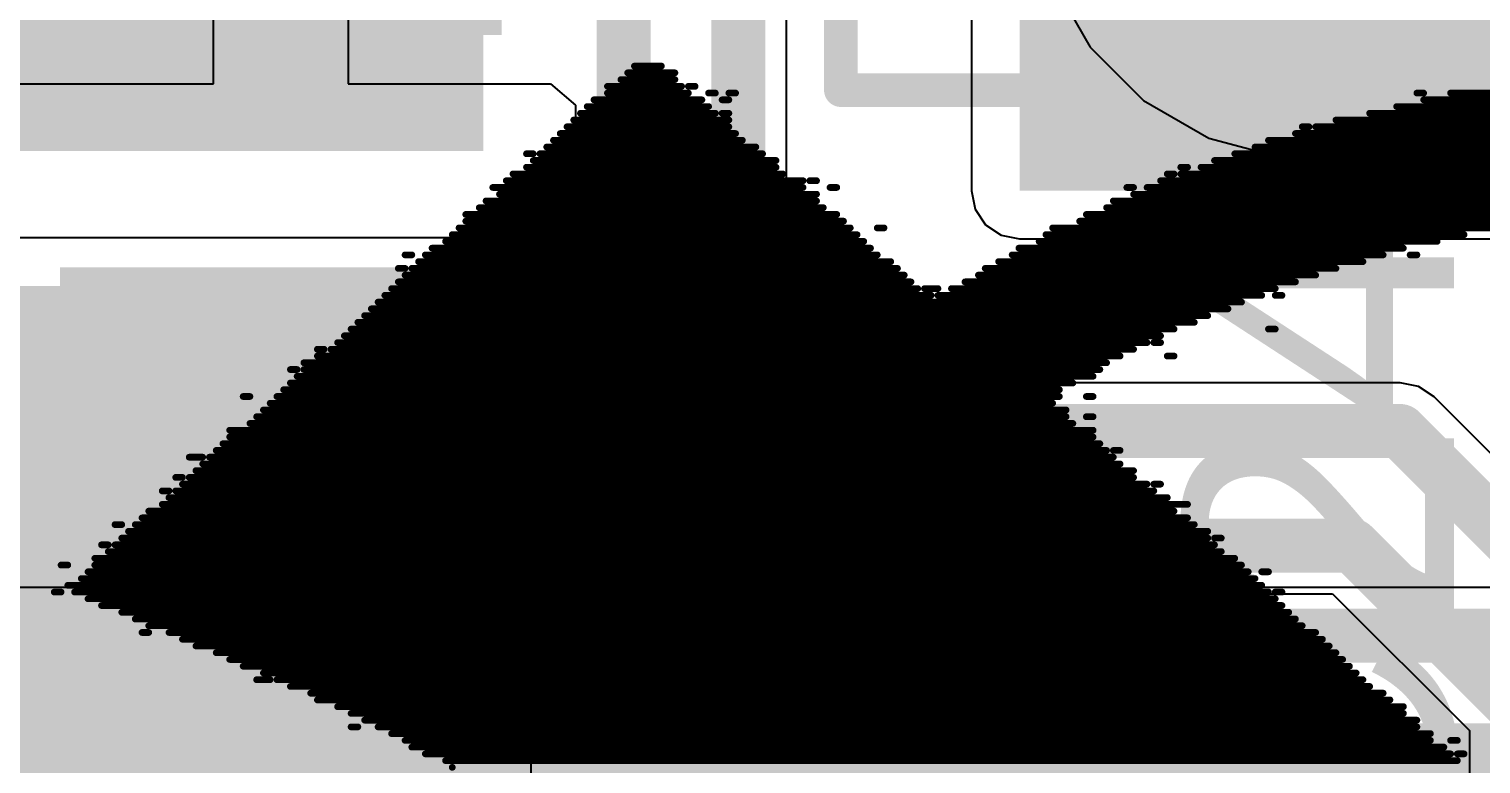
# Model space of a CAD drawing. Header units: millimetres. Extents: x -6 to 194, y -120 to 229.
# Drawn here: x 36.45 to 41.92, y 20.78 to 23.55 of the extents above; entities that cross this region are included whole.
import ezdxf

# ---------------------------------------------------------------- set-up
doc = ezdxf.new("R2010")
doc.units = ezdxf.units.MM
for name, color, linetype in [('BottomLayer', 5, 'Continuous'), ('BottomOverlay', 54, 'Continuous'), ('BottomSolder', 6, 'Continuous'), ('MultiLayer', 9, 'Continuous'), ('TopLayer', 1, 'Continuous'), ('TopOverlay', 2, 'Continuous'), ('TopPaste', 8, 'Continuous'), ('TopSolder', 216, 'Continuous')]:
    doc.layers.add(name, color=color, linetype=linetype)
doc.styles.add('Arial', font='', dxfattribs={"height": 0.2})
doc.styles.get('Arial').set_extended_font_data('Arial')

# ---------------------------------------------------------------- blocks, each defined once
blk = doc.blocks.new('MPP254J100V82CB0035_52')
at = {"layer": 'BottomLayer'}
h = blk.add_hatch(color=5, dxfattribs=at)
edge = h.paths.add_edge_path()
edge.add_arc((3.75, 0), 0.9, 0, 360)
at = {"layer": 'BottomSolder'}
h = blk.add_hatch(color=6, dxfattribs=at)
edge = h.paths.add_edge_path()
edge.add_arc((3.75, 0), 1.0016, 0, 360)
at = {"layer": 'MultiLayer'}
h = blk.add_hatch(color=9, dxfattribs=at)
edge = h.paths.add_edge_path()
edge.add_arc((3.75, 0), 0.9, 0, 360)
at = {"layer": 'TopLayer'}
h = blk.add_hatch(color=1, dxfattribs=at)
edge = h.paths.add_edge_path()
edge.add_arc((3.75, 0), 0.9, 0, 360)
at = {"layer": 'TopSolder'}
h = blk.add_hatch(color=216, dxfattribs=at)
edge = h.paths.add_edge_path()
edge.add_arc((3.75, 0), 1.0016, 0, 360)
at = {"layer": 'TopOverlay', "const_width": 0.127}
for points in [[(4.5738, -1.8012), (4.5738, -0.9542)], [(4.5738, -1.8012), (-4.5484, -1.8012)]]:
    blk.add_lwpolyline(points, dxfattribs=at)
at = {"layer": 'TopOverlay', "const_width": 0.0635}
for points in [[(4.5421, -0.9542, 1), (4.6056, -0.9542, 1)], [(4.5421, -1.8012, 1), (4.6056, -1.8012, 1)], [(4.5421, -1.8012, 1), (4.6056, -1.8012, 1)]]:
    blk.add_lwpolyline(points, format="xyb", close=True, dxfattribs=at)
blk = doc.blocks.new('C___0805_66')
at = {"layer": 'TopLayer'}
for points in [[(-1.524, 0.762), (-0.508, 0.762), (-0.508, -0.762), (-1.524, -0.762)], [(0.508, 0.762), (1.524, 0.762), (1.524, -0.762), (0.508, -0.762)]]:
    blk.add_hatch(color=1, dxfattribs=at).paths.add_polyline_path(points)
at = {"layer": 'TopPaste'}
for points in [[(-1.524, 0.762), (-0.508, 0.762), (-0.508, -0.762), (-1.524, -0.762)], [(0.508, 0.762), (1.524, 0.762), (1.524, -0.762), (0.508, -0.762)]]:
    blk.add_hatch(color=8, dxfattribs=at).paths.add_polyline_path(points)
at = {"layer": 'TopSolder'}
for points in [[(-1.594, 0.832), (-0.438, 0.832), (-0.438, -0.832), (-1.594, -0.832)], [(0.438, 0.832), (1.594, 0.832), (1.594, -0.832), (0.438, -0.832)]]:
    blk.add_hatch(color=216, dxfattribs=at).paths.add_polyline_path(points)
at = {"layer": 'TopOverlay', "const_width": 0.127}
for points in [[(-1.6256, -0.8636), (-1.6256, 0.8636)], [(-0.6096, 0.8636), (-1.6256, 0.8636)], [(1.6256, 0.8636), (0.6096, 0.8636)], [(1.6256, -0.8636), (1.6256, 0.8636)], [(-0.6096, -0.8636), (-1.6256, -0.8636)], [(1.6256, -0.8636), (0.6096, -0.8636)]]:
    blk.add_lwpolyline(points, dxfattribs=at)
at = {"layer": 'TopOverlay', "const_width": 0.0635}
for points in [[(-1.6574, 0.8636, 1), (-1.5938, 0.8636, 1)], [(-1.6574, 0.8636, 1), (-1.5938, 0.8636, 1)], [(-0.6413, 0.8636, 1), (-0.5778, 0.8636, 1)], [(0.5778, 0.8636, 1), (0.6413, 0.8636, 1)], [(1.5938, 0.8636, 1), (1.6574, 0.8636, 1)], [(1.5938, 0.8636, 1), (1.6574, 0.8636, 1)], [(-1.6574, -0.8636, 1), (-1.5938, -0.8636, 1)], [(-1.6574, -0.8636, 1), (-1.5938, -0.8636, 1)], [(-0.6413, -0.8636, 1), (-0.5778, -0.8636, 1)], [(0.5778, -0.8636, 1), (0.6413, -0.8636, 1)], [(1.5938, -0.8636, 1), (1.6574, -0.8636, 1)], [(1.5938, -0.8636, 1), (1.6574, -0.8636, 1)]]:
    blk.add_lwpolyline(points, format="xyb", close=True, dxfattribs=at)

msp = doc.modelspace()

# ---------------------------------------------------------------- hatches: boundary and pattern name
at = {"layer": 'TopLayer'}
for points in [[(31.9399, 23.0854), (38.1629, 23.0854), (38.1629, 26.6151), (31.9399, 26.6151)], [(40.1828, 22.9361), (51.054, 22.9361), (51.054, 26.5112), (40.1828, 26.5112)], [(32.46, 20.4558), (38.1629, 20.4558), (38.1629, 22.5774), (32.46, 22.5774)], [(36.472, 17.4974), (38.1629, 17.4974), (38.1629, 22.5774), (36.472, 22.5774)], [(30.0026, 20.066), (36.5373, 20.066), (36.5373, 22.3558), (30.0026, 22.3558)]]:
    msp.add_hatch(color=1, dxfattribs=at).paths.add_polyline_path(points)

# ---------------------------------------------------------------- linework, layer by layer
at = {"layer": 'BottomLayer'}
for p, q in [((40.3069, 23.7231), (40.4488, 23.4774)), ((40.4488, 23.4774), (40.6495, 23.2767)), ((40.6495, 23.2767), (40.8952, 23.1348)), ((41.7273, 23.1348), (41.973, 23.2767)), ((40.8952, 23.1348), (41.1693, 23.0614)), ((41.4531, 23.0614), (41.7273, 23.1348)), ((41.1693, 23.0614), (41.4531, 23.0614)), ((50.3682, 21.4411), (36.3971, 21.4411))]:
    msp.add_line(p, q, dxfattribs=at)
at = {"layer": 'BottomLayer', "const_width": 0.2032}
for points in [[(36.322, 21.2598), (50.3682, 21.2598)], [(36.1431, 20.828), (50.1893, 20.828)]]:
    msp.add_lwpolyline(points, dxfattribs=at)
at = {"layer": 'BottomOverlay', "const_width": 0.0254}
for points in [[(38.7323, 23.4058), (38.8339, 23.4058)], [(38.6815, 23.355), (38.8847, 23.355)], [(38.7069, 23.3804), (38.8847, 23.3804)], [(38.5799, 23.2788), (38.9863, 23.2788)], [(38.6307, 23.3296), (38.9101, 23.3296)], [(38.6307, 23.3042), (38.9355, 23.3042)], [(38.9355, 23.3296), (38.9609, 23.3296)], [(39.0117, 23.3042), (39.0371, 23.3042)], [(39.0625, 23.2788), (39.0879, 23.2788)], [(39.0879, 23.3042), (39.1133, 23.3042)], [(41.6787, 23.3042), (41.7041, 23.3042)], [(41.7041, 23.2788), (44.1679, 23.2788)], [(41.8057, 23.3042), (44.0409, 23.3042)], [(38.5291, 23.228), (39.0371, 23.228)], [(38.5545, 23.2534), (39.0117, 23.2534)], [(39.0625, 23.228), (39.0879, 23.228)], [(41.5009, 23.228), (44.3711, 23.228)], [(41.6025, 23.2534), (44.2695, 23.2534)], [(38.4783, 23.1772), (39.0879, 23.1772)], [(38.5037, 23.2026), (39.0879, 23.2026)], [(41.2469, 23.1772), (41.2723, 23.1772)], [(41.2977, 23.1772), (44.5743, 23.1772)], [(41.3739, 23.2026), (44.4727, 23.2026)], [(38.4275, 23.1264), (39.1387, 23.1264)], [(38.4529, 23.1518), (39.1133, 23.1518)], [(41.1199, 23.1264), (44.7267, 23.1264)], [(41.2215, 23.1518), (44.6505, 23.1518)], [(38.3259, 23.0756), (38.3513, 23.0756)], [(38.3767, 23.0756), (39.2149, 23.0756)], [(38.4021, 23.101), (39.1895, 23.101)], [(40.9929, 23.0756), (44.8791, 23.0756)], [(41.0691, 23.101), (44.8283, 23.101)], [(38.3259, 23.0248), (39.2657, 23.0248)], [(38.3513, 23.0502), (39.2657, 23.0502)], [(40.7897, 23.0248), (40.8151, 23.0248)], [(40.8659, 23.0248), (45.0061, 23.0248)], [(40.9167, 23.0502), (44.9299, 23.0502)], [(38.2497, 22.974), (39.3673, 22.974)], [(38.2751, 22.9994), (39.2911, 22.9994)], [(39.3927, 22.974), (39.4181, 22.974)], [(40.7135, 22.974), (45.1585, 22.974)], [(40.7389, 22.9994), (40.7643, 22.9994)], [(40.7897, 22.9994), (45.0823, 22.9994)], [(38.1735, 22.8978), (39.4181, 22.8978)], [(38.1989, 22.9486), (39.3673, 22.9486)], [(38.2243, 22.9232), (39.4181, 22.9232)], [(39.4689, 22.9486), (39.4943, 22.9486)], [(40.5357, 22.8978), (45.3363, 22.8978)], [(40.5865, 22.9486), (40.6119, 22.9486)], [(40.6119, 22.9232), (45.2601, 22.9232)], [(40.6627, 22.9486), (45.2093, 22.9486)], [(38.0973, 22.847), (39.4943, 22.847)], [(38.1481, 22.8724), (39.4435, 22.8724)], [(40.4341, 22.847), (42.3645, 22.847)], [(40.5103, 22.8724), (42.5931, 22.8724)], [(38.0719, 22.7962), (39.5451, 22.7962)], [(38.0973, 22.8216), (39.5197, 22.8216)], [(39.6467, 22.7962), (39.6721, 22.7962)], [(40.3071, 22.7962), (41.9835, 22.7962)], [(40.4087, 22.8216), (42.1613, 22.8216)], [(38.0211, 22.7454), (39.5959, 22.7454)], [(38.0465, 22.7708), (39.5705, 22.7708)], [(40.2563, 22.7454), (41.7549, 22.7454)], [(40.2817, 22.7708), (41.8565, 22.7708)], [(37.8687, 22.6946), (37.8941, 22.6946)], [(37.9449, 22.6946), (39.6467, 22.6946)], [(37.9703, 22.72), (39.6213, 22.72)], [(40.1547, 22.6946), (41.5517, 22.6946)], [(40.1801, 22.72), (41.6279, 22.72)], [(41.6533, 22.6946), (41.6787, 22.6946)], [(37.8433, 22.6438), (37.8687, 22.6438)], [(37.8941, 22.6438), (39.7229, 22.6438)], [(37.9195, 22.6692), (39.6975, 22.6692)], [(40.0531, 22.6438), (41.3739, 22.6438)], [(40.1039, 22.6692), (41.4755, 22.6692)], [(37.8179, 22.5676), (39.7991, 22.5676)], [(37.8433, 22.593), (39.7737, 22.593)], [(37.8687, 22.6184), (39.7483, 22.6184)], [(39.8245, 22.5676), (39.8753, 22.5676)], [(39.9261, 22.5676), (41.1453, 22.5676)], [(39.9769, 22.593), (41.2215, 22.593)], [(40.0277, 22.6184), (41.2977, 22.6184)], [(37.7671, 22.5168), (41.0183, 22.5168)], [(37.7925, 22.5422), (39.8499, 22.5422)], [(39.8753, 22.5422), (41.0945, 22.5422)], [(41.1453, 22.5422), (41.1707, 22.5422)], [(37.7163, 22.466), (40.8913, 22.466)], [(37.7417, 22.4914), (40.9675, 22.4914)], [(37.6655, 22.4152), (40.7643, 22.4152)], [(37.6909, 22.4406), (40.8405, 22.4406)], [(41.1199, 22.4152), (41.1453, 22.4152)], [(37.6147, 22.3644), (40.6627, 22.3644)], [(37.6401, 22.3898), (40.7135, 22.3898)], [(40.6881, 22.3644), (40.7135, 22.3644)], [(37.5385, 22.339), (37.5639, 22.339)], [(37.5385, 22.3136), (40.5611, 22.3136)], [(37.5893, 22.339), (40.6119, 22.339)], [(40.7389, 22.3136), (40.7643, 22.3136)], [(37.4369, 22.2628), (37.4623, 22.2628)], [(37.4877, 22.2882), (40.5103, 22.2882)], [(37.4877, 22.2628), (40.4849, 22.2628)], [(37.4115, 22.1866), (40.3325, 22.1866)], [(37.4369, 22.212), (40.3833, 22.212)], [(37.4623, 22.2374), (40.4595, 22.2374)], [(37.2591, 22.1612), (37.2845, 22.1612)], [(37.3607, 22.1358), (40.3071, 22.1358)], [(37.3861, 22.1612), (40.3325, 22.1612)], [(40.4341, 22.1612), (40.4595, 22.1612)], [(37.3099, 22.085), (40.3579, 22.085)], [(37.3353, 22.1104), (40.3579, 22.1104)], [(40.4341, 22.085), (40.4595, 22.085)], [(37.2083, 22.0342), (40.4595, 22.0342)], [(37.2845, 22.0596), (40.3833, 22.0596)], [(37.1829, 21.9834), (40.4849, 21.9834)], [(37.2083, 22.0088), (40.4595, 22.0088)], [(37.0559, 21.9326), (37.1067, 21.9326)], [(37.1321, 21.9326), (40.5357, 21.9326)], [(37.1575, 21.958), (40.5103, 21.958)], [(40.5357, 21.958), (40.5611, 21.958)], [(37.0051, 21.8564), (37.0305, 21.8564)], [(37.0559, 21.8564), (40.6119, 21.8564)], [(37.0813, 21.8818), (40.6119, 21.8818)], [(37.1067, 21.9072), (40.5611, 21.9072)], [(36.9543, 21.8056), (36.9797, 21.8056)], [(37.0051, 21.8056), (40.6881, 21.8056)], [(37.0305, 21.831), (40.6627, 21.831)], [(40.6881, 21.831), (40.7135, 21.831)], [(36.9543, 21.7548), (40.8151, 21.7548)], [(36.9797, 21.7802), (40.7389, 21.7802)], [(36.8781, 21.704), (40.8151, 21.704)], [(36.9035, 21.7294), (40.7643, 21.7294)], [(36.7765, 21.6786), (36.8019, 21.6786)], [(36.8273, 21.6532), (40.8913, 21.6532)], [(36.8527, 21.6786), (40.8405, 21.6786)], [(36.7257, 21.6024), (36.7511, 21.6024)], [(36.7765, 21.6024), (40.9167, 21.6024)], [(36.8019, 21.6278), (40.8913, 21.6278)], [(40.9167, 21.6278), (40.9421, 21.6278)], [(36.7003, 21.5516), (40.9929, 21.5516)], [(36.7511, 21.577), (40.9421, 21.577)], [(36.5733, 21.5262), (36.5987, 21.5262)], [(36.6495, 21.4754), (41.0691, 21.4754)], [(36.6749, 21.5008), (41.0437, 21.5008)], [(36.7003, 21.5262), (41.0183, 21.5262)], [(41.0945, 21.5008), (41.1199, 21.5008)], [(36.5479, 21.4246), (36.5733, 21.4246)], [(36.5987, 21.45), (41.0945, 21.45)], [(36.6241, 21.4246), (41.1199, 21.4246)], [(41.1453, 21.4246), (41.1707, 21.4246)], [(36.6749, 21.3992), (41.1453, 21.3992)], [(36.7257, 21.3738), (41.1707, 21.3738)], [(36.8019, 21.3484), (41.1961, 21.3484)], [(36.8527, 21.323), (41.2215, 21.323)], [(36.8781, 21.2722), (36.9035, 21.2722)], [(36.9035, 21.2976), (41.2469, 21.2976)], [(36.9797, 21.2722), (41.2977, 21.2722)], [(37.0305, 21.2468), (41.3231, 21.2468)], [(37.0813, 21.2214), (41.3485, 21.2214)], [(37.1575, 21.196), (41.3739, 21.196)], [(37.2083, 21.1706), (41.3993, 21.1706)], [(37.2591, 21.1452), (41.4247, 21.1452)], [(37.3099, 21.0944), (37.3607, 21.0944)], [(37.3353, 21.1198), (41.4501, 21.1198)], [(37.3861, 21.0944), (41.4755, 21.0944)], [(37.4369, 21.069), (41.5009, 21.069)], [(37.5131, 21.0436), (41.5517, 21.0436)], [(37.5385, 21.0182), (41.5771, 21.0182)], [(37.6147, 20.9928), (41.6279, 20.9928)], [(37.6655, 20.9674), (41.6279, 20.9674)], [(37.7163, 20.942), (41.6787, 20.942)], [(37.6655, 20.9166), (37.6909, 20.9166)], [(37.7671, 20.9166), (41.6787, 20.9166)], [(37.8179, 20.8912), (41.7295, 20.8912)], [(37.8687, 20.8658), (41.7295, 20.8658)], [(37.8941, 20.8404), (41.7803, 20.8404)], [(41.8057, 20.8658), (41.8311, 20.8658)], [(37.9449, 20.815), (41.8057, 20.815)], [(38.0211, 20.7896), (41.8311, 20.7896)], [(41.8311, 20.815), (41.8565, 20.815)]]:
    msp.add_lwpolyline(points, dxfattribs=at)
at = {"layer": 'BottomOverlay', "const_width": 0.0127}
for points in [[(38.726, 23.4058, 1), (38.7387, 23.4058, 1)], [(38.8276, 23.4058, 1), (38.8403, 23.4058, 1)], [(38.6752, 23.355, 1), (38.6879, 23.355, 1)], [(38.7006, 23.3804, 1), (38.7133, 23.3804, 1)], [(38.8784, 23.3804, 1), (38.8911, 23.3804, 1)], [(38.8784, 23.355, 1), (38.8911, 23.355, 1)], [(38.5736, 23.2788, 1), (38.5863, 23.2788, 1)], [(38.6244, 23.3296, 1), (38.6371, 23.3296, 1)], [(38.6244, 23.3042, 1), (38.6371, 23.3042, 1)], [(38.9038, 23.3296, 1), (38.9165, 23.3296, 1)], [(38.9292, 23.3296, 1), (38.9419, 23.3296, 1)], [(38.9292, 23.3042, 1), (38.9419, 23.3042, 1)], [(38.9546, 23.3296, 1), (38.9673, 23.3296, 1)], [(38.98, 23.2788, 1), (38.9927, 23.2788, 1)], [(39.0054, 23.3042, 1), (39.0181, 23.3042, 1)], [(39.0308, 23.3042, 1), (39.0435, 23.3042, 1)], [(39.0562, 23.2788, 1), (39.0689, 23.2788, 1)], [(39.0816, 23.3042, 1), (39.0943, 23.3042, 1)], [(39.0816, 23.2788, 1), (39.0943, 23.2788, 1)], [(39.107, 23.3042, 1), (39.1197, 23.3042, 1)], [(41.6724, 23.3042, 1), (41.6851, 23.3042, 1)], [(41.6978, 23.3042, 1), (41.7105, 23.3042, 1)], [(41.6978, 23.2788, 1), (41.7105, 23.2788, 1)], [(41.7994, 23.3042, 1), (41.8121, 23.3042, 1)], [(38.5228, 23.228, 1), (38.5355, 23.228, 1)], [(38.5482, 23.2534, 1), (38.5609, 23.2534, 1)], [(39.0054, 23.2534, 1), (39.0181, 23.2534, 1)], [(39.0308, 23.228, 1), (39.0435, 23.228, 1)], [(39.0562, 23.228, 1), (39.0689, 23.228, 1)], [(39.0816, 23.228, 1), (39.0943, 23.228, 1)], [(41.4946, 23.228, 1), (41.5073, 23.228, 1)], [(41.5962, 23.2534, 1), (41.6089, 23.2534, 1)], [(38.472, 23.1772, 1), (38.4847, 23.1772, 1)], [(38.4974, 23.2026, 1), (38.5101, 23.2026, 1)], [(39.0816, 23.2026, 1), (39.0943, 23.2026, 1)], [(39.0816, 23.1772, 1), (39.0943, 23.1772, 1)], [(41.2406, 23.1772, 1), (41.2533, 23.1772, 1)], [(41.266, 23.1772, 1), (41.2787, 23.1772, 1)], [(41.2914, 23.1772, 1), (41.3041, 23.1772, 1)], [(41.3676, 23.2026, 1), (41.3803, 23.2026, 1)], [(38.4212, 23.1264, 1), (38.4339, 23.1264, 1)], [(38.4466, 23.1518, 1), (38.4593, 23.1518, 1)], [(39.107, 23.1518, 1), (39.1197, 23.1518, 1)], [(39.1324, 23.1264, 1), (39.1451, 23.1264, 1)], [(41.1136, 23.1264, 1), (41.1263, 23.1264, 1)], [(41.2152, 23.1518, 1), (41.2279, 23.1518, 1)], [(38.3196, 23.0756, 1), (38.3323, 23.0756, 1)], [(38.345, 23.0756, 1), (38.3577, 23.0756, 1)], [(38.3704, 23.0756, 1), (38.3831, 23.0756, 1)], [(38.3958, 23.101, 1), (38.4085, 23.101, 1)], [(39.1832, 23.101, 1), (39.1959, 23.101, 1)], [(39.2086, 23.0756, 1), (39.2213, 23.0756, 1)], [(40.9866, 23.0756, 1), (40.9993, 23.0756, 1)], [(41.0628, 23.101, 1), (41.0755, 23.101, 1)], [(38.3196, 23.0248, 1), (38.3323, 23.0248, 1)], [(38.345, 23.0502, 1), (38.3577, 23.0502, 1)], [(39.2594, 23.0502, 1), (39.2721, 23.0502, 1)], [(39.2594, 23.0248, 1), (39.2721, 23.0248, 1)], [(40.7834, 23.0248, 1), (40.7961, 23.0248, 1)], [(40.8088, 23.0248, 1), (40.8215, 23.0248, 1)], [(40.8596, 23.0248, 1), (40.8723, 23.0248, 1)], [(40.9104, 23.0502, 1), (40.9231, 23.0502, 1)], [(38.2434, 22.974, 1), (38.2561, 22.974, 1)], [(38.2688, 22.9994, 1), (38.2815, 22.9994, 1)], [(39.2848, 22.9994, 1), (39.2975, 22.9994, 1)], [(39.361, 22.974, 1), (39.3737, 22.974, 1)], [(39.3864, 22.974, 1), (39.3991, 22.974, 1)], [(39.4118, 22.974, 1), (39.4245, 22.974, 1)], [(40.7072, 22.974, 1), (40.7199, 22.974, 1)], [(40.7326, 22.9994, 1), (40.7453, 22.9994, 1)], [(40.758, 22.9994, 1), (40.7707, 22.9994, 1)], [(40.7834, 22.9994, 1), (40.7961, 22.9994, 1)], [(38.1672, 22.8978, 1), (38.1799, 22.8978, 1)], [(38.1926, 22.9486, 1), (38.2053, 22.9486, 1)], [(38.218, 22.9232, 1), (38.2307, 22.9232, 1)], [(39.361, 22.9486, 1), (39.3737, 22.9486, 1)], [(39.4118, 22.9232, 1), (39.4245, 22.9232, 1)], [(39.4118, 22.8978, 1), (39.4245, 22.8978, 1)], [(39.4626, 22.9486, 1), (39.4753, 22.9486, 1)], [(39.488, 22.9486, 1), (39.5007, 22.9486, 1)], [(40.5294, 22.8978, 1), (40.5421, 22.8978, 1)], [(40.5802, 22.9486, 1), (40.5929, 22.9486, 1)], [(40.6056, 22.9486, 1), (40.6183, 22.9486, 1)], [(40.6056, 22.9232, 1), (40.6183, 22.9232, 1)], [(40.6564, 22.9486, 1), (40.6691, 22.9486, 1)], [(38.091, 22.847, 1), (38.1037, 22.847, 1)], [(38.1418, 22.8724, 1), (38.1545, 22.8724, 1)], [(39.4372, 22.8724, 1), (39.4499, 22.8724, 1)], [(39.488, 22.847, 1), (39.5007, 22.847, 1)], [(40.4278, 22.847, 1), (40.4405, 22.847, 1)], [(40.504, 22.8724, 1), (40.5167, 22.8724, 1)], [(38.0656, 22.7962, 1), (38.0783, 22.7962, 1)], [(38.091, 22.8216, 1), (38.1037, 22.8216, 1)], [(39.5134, 22.8216, 1), (39.5261, 22.8216, 1)], [(39.5388, 22.7962, 1), (39.5515, 22.7962, 1)], [(39.6404, 22.7962, 1), (39.6531, 22.7962, 1)], [(39.6658, 22.7962, 1), (39.6785, 22.7962, 1)], [(40.3008, 22.7962, 1), (40.3135, 22.7962, 1)], [(40.4024, 22.8216, 1), (40.4151, 22.8216, 1)], [(38.0148, 22.7454, 1), (38.0275, 22.7454, 1)], [(38.0402, 22.7708, 1), (38.0529, 22.7708, 1)], [(39.5642, 22.7708, 1), (39.5769, 22.7708, 1)], [(39.5896, 22.7454, 1), (39.6023, 22.7454, 1)], [(40.25, 22.7454, 1), (40.2627, 22.7454, 1)], [(40.2754, 22.7708, 1), (40.2881, 22.7708, 1)], [(41.7486, 22.7454, 1), (41.7613, 22.7454, 1)], [(41.8502, 22.7708, 1), (41.8629, 22.7708, 1)], [(37.8624, 22.6946, 1), (37.8751, 22.6946, 1)], [(37.8878, 22.6946, 1), (37.9005, 22.6946, 1)], [(37.9386, 22.6946, 1), (37.9513, 22.6946, 1)], [(37.964, 22.72, 1), (37.9767, 22.72, 1)], [(39.615, 22.72, 1), (39.6277, 22.72, 1)], [(39.6404, 22.6946, 1), (39.6531, 22.6946, 1)], [(40.1484, 22.6946, 1), (40.1611, 22.6946, 1)], [(40.1738, 22.72, 1), (40.1865, 22.72, 1)], [(41.5454, 22.6946, 1), (41.5581, 22.6946, 1)], [(41.6216, 22.72, 1), (41.6343, 22.72, 1)], [(41.647, 22.6946, 1), (41.6597, 22.6946, 1)], [(41.6724, 22.6946, 1), (41.6851, 22.6946, 1)], [(37.837, 22.6438, 1), (37.8497, 22.6438, 1)], [(37.8624, 22.6438, 1), (37.8751, 22.6438, 1)], [(37.8878, 22.6438, 1), (37.9005, 22.6438, 1)], [(37.9132, 22.6692, 1), (37.9259, 22.6692, 1)], [(39.6912, 22.6692, 1), (39.7039, 22.6692, 1)], [(39.7166, 22.6438, 1), (39.7293, 22.6438, 1)], [(40.0468, 22.6438, 1), (40.0595, 22.6438, 1)], [(40.0976, 22.6692, 1), (40.1103, 22.6692, 1)], [(41.3676, 22.6438, 1), (41.3803, 22.6438, 1)], [(41.4692, 22.6692, 1), (41.4819, 22.6692, 1)], [(37.8116, 22.5676, 1), (37.8243, 22.5676, 1)], [(37.837, 22.593, 1), (37.8497, 22.593, 1)], [(37.8624, 22.6184, 1), (37.8751, 22.6184, 1)], [(39.742, 22.6184, 1), (39.7547, 22.6184, 1)], [(39.7674, 22.593, 1), (39.7801, 22.593, 1)], [(39.7928, 22.5676, 1), (39.8055, 22.5676, 1)], [(39.8182, 22.5676, 1), (39.8309, 22.5676, 1)], [(39.869, 22.5676, 1), (39.8817, 22.5676, 1)], [(39.9198, 22.5676, 1), (39.9325, 22.5676, 1)], [(39.9706, 22.593, 1), (39.9833, 22.593, 1)], [(40.0214, 22.6184, 1), (40.0341, 22.6184, 1)], [(41.139, 22.5676, 1), (41.1517, 22.5676, 1)], [(41.2152, 22.593, 1), (41.2279, 22.593, 1)], [(41.2914, 22.6184, 1), (41.3041, 22.6184, 1)], [(37.7608, 22.5168, 1), (37.7735, 22.5168, 1)], [(37.7862, 22.5422, 1), (37.7989, 22.5422, 1)], [(39.8436, 22.5422, 1), (39.8563, 22.5422, 1)], [(39.869, 22.5422, 1), (39.8817, 22.5422, 1)], [(41.012, 22.5168, 1), (41.0247, 22.5168, 1)], [(41.0882, 22.5422, 1), (41.1009, 22.5422, 1)], [(41.139, 22.5422, 1), (41.1517, 22.5422, 1)], [(41.1644, 22.5422, 1), (41.1771, 22.5422, 1)], [(37.71, 22.466, 1), (37.7227, 22.466, 1)], [(37.7354, 22.4914, 1), (37.7481, 22.4914, 1)], [(40.885, 22.466, 1), (40.8977, 22.466, 1)], [(40.9612, 22.4914, 1), (40.9739, 22.4914, 1)], [(37.6592, 22.4152, 1), (37.6719, 22.4152, 1)], [(37.6846, 22.4406, 1), (37.6973, 22.4406, 1)], [(40.758, 22.4152, 1), (40.7707, 22.4152, 1)], [(40.8342, 22.4406, 1), (40.8469, 22.4406, 1)], [(41.1136, 22.4152, 1), (41.1263, 22.4152, 1)], [(41.139, 22.4152, 1), (41.1517, 22.4152, 1)], [(37.6084, 22.3644, 1), (37.6211, 22.3644, 1)], [(37.6338, 22.3898, 1), (37.6465, 22.3898, 1)], [(40.6564, 22.3644, 1), (40.6691, 22.3644, 1)], [(40.6818, 22.3644, 1), (40.6945, 22.3644, 1)], [(40.7072, 22.3898, 1), (40.7199, 22.3898, 1)], [(40.7072, 22.3644, 1), (40.7199, 22.3644, 1)], [(37.5322, 22.339, 1), (37.5449, 22.339, 1)], [(37.5322, 22.3136, 1), (37.5449, 22.3136, 1)], [(37.5576, 22.339, 1), (37.5703, 22.339, 1)], [(37.583, 22.339, 1), (37.5957, 22.339, 1)], [(40.5548, 22.3136, 1), (40.5675, 22.3136, 1)], [(40.6056, 22.339, 1), (40.6183, 22.339, 1)], [(40.7326, 22.3136, 1), (40.7453, 22.3136, 1)], [(40.758, 22.3136, 1), (40.7707, 22.3136, 1)], [(37.4306, 22.2628, 1), (37.4433, 22.2628, 1)], [(37.456, 22.2628, 1), (37.4687, 22.2628, 1)], [(37.4814, 22.2882, 1), (37.4941, 22.2882, 1)], [(37.4814, 22.2628, 1), (37.4941, 22.2628, 1)], [(40.4786, 22.2628, 1), (40.4913, 22.2628, 1)], [(40.504, 22.2882, 1), (40.5167, 22.2882, 1)], [(37.4052, 22.1866, 1), (37.4179, 22.1866, 1)], [(37.4306, 22.212, 1), (37.4433, 22.212, 1)], [(37.456, 22.2374, 1), (37.4687, 22.2374, 1)], [(40.3262, 22.1866, 1), (40.3389, 22.1866, 1)], [(40.377, 22.212, 1), (40.3897, 22.212, 1)], [(40.4532, 22.2374, 1), (40.4659, 22.2374, 1)], [(37.2528, 22.1612, 1), (37.2655, 22.1612, 1)], [(37.2782, 22.1612, 1), (37.2909, 22.1612, 1)], [(37.3544, 22.1358, 1), (37.3671, 22.1358, 1)], [(37.3798, 22.1612, 1), (37.3925, 22.1612, 1)], [(40.3008, 22.1358, 1), (40.3135, 22.1358, 1)], [(40.3262, 22.1612, 1), (40.3389, 22.1612, 1)], [(40.4278, 22.1612, 1), (40.4405, 22.1612, 1)], [(40.4532, 22.1612, 1), (40.4659, 22.1612, 1)], [(37.3036, 22.085, 1), (37.3163, 22.085, 1)], [(37.329, 22.1104, 1), (37.3417, 22.1104, 1)], [(40.3516, 22.1104, 1), (40.3643, 22.1104, 1)], [(40.3516, 22.085, 1), (40.3643, 22.085, 1)], [(40.4278, 22.085, 1), (40.4405, 22.085, 1)], [(40.4532, 22.085, 1), (40.4659, 22.085, 1)], [(37.202, 22.0342, 1), (37.2147, 22.0342, 1)], [(37.2782, 22.0596, 1), (37.2909, 22.0596, 1)], [(40.377, 22.0596, 1), (40.3897, 22.0596, 1)], [(40.4532, 22.0342, 1), (40.4659, 22.0342, 1)], [(37.1766, 21.9834, 1), (37.1893, 21.9834, 1)], [(37.202, 22.0088, 1), (37.2147, 22.0088, 1)], [(40.4532, 22.0088, 1), (40.4659, 22.0088, 1)], [(40.4786, 21.9834, 1), (40.4913, 21.9834, 1)], [(37.0496, 21.9326, 1), (37.0623, 21.9326, 1)], [(37.1004, 21.9326, 1), (37.1131, 21.9326, 1)], [(37.1258, 21.9326, 1), (37.1385, 21.9326, 1)], [(37.1512, 21.958, 1), (37.1639, 21.958, 1)], [(40.504, 21.958, 1), (40.5167, 21.958, 1)], [(40.5294, 21.958, 1), (40.5421, 21.958, 1)], [(40.5294, 21.9326, 1), (40.5421, 21.9326, 1)], [(40.5548, 21.958, 1), (40.5675, 21.958, 1)], [(36.9988, 21.8564, 1), (37.0115, 21.8564, 1)], [(37.0242, 21.8564, 1), (37.0369, 21.8564, 1)], [(37.0496, 21.8564, 1), (37.0623, 21.8564, 1)], [(37.075, 21.8818, 1), (37.0877, 21.8818, 1)], [(37.1004, 21.9072, 1), (37.1131, 21.9072, 1)], [(40.5548, 21.9072, 1), (40.5675, 21.9072, 1)], [(40.6056, 21.8818, 1), (40.6183, 21.8818, 1)], [(40.6056, 21.8564, 1), (40.6183, 21.8564, 1)], [(36.948, 21.8056, 1), (36.9607, 21.8056, 1)], [(36.9734, 21.8056, 1), (36.9861, 21.8056, 1)], [(36.9988, 21.8056, 1), (37.0115, 21.8056, 1)], [(37.0242, 21.831, 1), (37.0369, 21.831, 1)], [(40.6564, 21.831, 1), (40.6691, 21.831, 1)], [(40.6818, 21.831, 1), (40.6945, 21.831, 1)], [(40.6818, 21.8056, 1), (40.6945, 21.8056, 1)], [(40.7072, 21.831, 1), (40.7199, 21.831, 1)], [(36.948, 21.7548, 1), (36.9607, 21.7548, 1)], [(36.9734, 21.7802, 1), (36.9861, 21.7802, 1)], [(40.7326, 21.7802, 1), (40.7453, 21.7802, 1)], [(40.8088, 21.7548, 1), (40.8215, 21.7548, 1)], [(36.8718, 21.704, 1), (36.8845, 21.704, 1)], [(36.8972, 21.7294, 1), (36.9099, 21.7294, 1)], [(40.758, 21.7294, 1), (40.7707, 21.7294, 1)], [(40.8088, 21.704, 1), (40.8215, 21.704, 1)], [(36.7702, 21.6786, 1), (36.7829, 21.6786, 1)], [(36.7956, 21.6786, 1), (36.8083, 21.6786, 1)], [(36.821, 21.6532, 1), (36.8337, 21.6532, 1)], [(36.8464, 21.6786, 1), (36.8591, 21.6786, 1)], [(40.8342, 21.6786, 1), (40.8469, 21.6786, 1)], [(40.885, 21.6532, 1), (40.8977, 21.6532, 1)], [(36.7194, 21.6024, 1), (36.7321, 21.6024, 1)], [(36.7448, 21.6024, 1), (36.7575, 21.6024, 1)], [(36.7702, 21.6024, 1), (36.7829, 21.6024, 1)], [(36.7956, 21.6278, 1), (36.8083, 21.6278, 1)], [(40.885, 21.6278, 1), (40.8977, 21.6278, 1)], [(40.9104, 21.6278, 1), (40.9231, 21.6278, 1)], [(40.9104, 21.6024, 1), (40.9231, 21.6024, 1)], [(40.9358, 21.6278, 1), (40.9485, 21.6278, 1)], [(36.694, 21.5516, 1), (36.7067, 21.5516, 1)], [(36.7448, 21.577, 1), (36.7575, 21.577, 1)], [(40.9358, 21.577, 1), (40.9485, 21.577, 1)], [(40.9866, 21.5516, 1), (40.9993, 21.5516, 1)], [(36.567, 21.5262, 1), (36.5797, 21.5262, 1)], [(36.5924, 21.5262, 1), (36.6051, 21.5262, 1)], [(36.6432, 21.4754, 1), (36.6559, 21.4754, 1)], [(36.6686, 21.5008, 1), (36.6813, 21.5008, 1)], [(36.694, 21.5262, 1), (36.7067, 21.5262, 1)], [(41.012, 21.5262, 1), (41.0247, 21.5262, 1)], [(41.0374, 21.5008, 1), (41.0501, 21.5008, 1)], [(41.0628, 21.4754, 1), (41.0755, 21.4754, 1)], [(41.0882, 21.5008, 1), (41.1009, 21.5008, 1)], [(41.1136, 21.5008, 1), (41.1263, 21.5008, 1)], [(36.5416, 21.4246, 1), (36.5543, 21.4246, 1)], [(36.567, 21.4246, 1), (36.5797, 21.4246, 1)], [(36.5924, 21.45, 1), (36.6051, 21.45, 1)], [(36.6178, 21.4246, 1), (36.6305, 21.4246, 1)], [(41.0882, 21.45, 1), (41.1009, 21.45, 1)], [(41.1136, 21.4246, 1), (41.1263, 21.4246, 1)], [(41.139, 21.4246, 1), (41.1517, 21.4246, 1)], [(41.1644, 21.4246, 1), (41.1771, 21.4246, 1)], [(36.6686, 21.3992, 1), (36.6813, 21.3992, 1)], [(36.7194, 21.3738, 1), (36.7321, 21.3738, 1)], [(41.139, 21.3992, 1), (41.1517, 21.3992, 1)], [(41.1644, 21.3738, 1), (41.1771, 21.3738, 1)], [(36.7956, 21.3484, 1), (36.8083, 21.3484, 1)], [(36.8464, 21.323, 1), (36.8591, 21.323, 1)], [(41.1898, 21.3484, 1), (41.2025, 21.3484, 1)], [(41.2152, 21.323, 1), (41.2279, 21.323, 1)], [(36.8718, 21.2722, 1), (36.8845, 21.2722, 1)], [(36.8972, 21.2976, 1), (36.9099, 21.2976, 1)], [(36.8972, 21.2722, 1), (36.9099, 21.2722, 1)], [(36.9734, 21.2722, 1), (36.9861, 21.2722, 1)], [(41.2406, 21.2976, 1), (41.2533, 21.2976, 1)], [(41.2914, 21.2722, 1), (41.3041, 21.2722, 1)], [(37.0242, 21.2468, 1), (37.0369, 21.2468, 1)], [(37.075, 21.2214, 1), (37.0877, 21.2214, 1)], [(41.3168, 21.2468, 1), (41.3295, 21.2468, 1)], [(41.3422, 21.2214, 1), (41.3549, 21.2214, 1)], [(37.1512, 21.196, 1), (37.1639, 21.196, 1)], [(37.202, 21.1706, 1), (37.2147, 21.1706, 1)], [(41.3676, 21.196, 1), (41.3803, 21.196, 1)], [(41.393, 21.1706, 1), (41.4057, 21.1706, 1)], [(37.2528, 21.1452, 1), (37.2655, 21.1452, 1)], [(37.3036, 21.0944, 1), (37.3163, 21.0944, 1)], [(37.329, 21.1198, 1), (37.3417, 21.1198, 1)], [(37.3544, 21.0944, 1), (37.3671, 21.0944, 1)], [(37.3798, 21.0944, 1), (37.3925, 21.0944, 1)], [(41.4184, 21.1452, 1), (41.4311, 21.1452, 1)], [(41.4438, 21.1198, 1), (41.4565, 21.1198, 1)], [(41.4692, 21.0944, 1), (41.4819, 21.0944, 1)], [(37.4306, 21.069, 1), (37.4433, 21.069, 1)], [(37.5068, 21.0436, 1), (37.5195, 21.0436, 1)], [(41.4946, 21.069, 1), (41.5073, 21.069, 1)], [(41.5454, 21.0436, 1), (41.5581, 21.0436, 1)], [(37.5322, 21.0182, 1), (37.5449, 21.0182, 1)], [(37.6084, 20.9928, 1), (37.6211, 20.9928, 1)], [(41.5708, 21.0182, 1), (41.5835, 21.0182, 1)], [(41.6216, 20.9928, 1), (41.6343, 20.9928, 1)], [(37.6592, 20.9674, 1), (37.6719, 20.9674, 1)], [(37.71, 20.942, 1), (37.7227, 20.942, 1)], [(41.6216, 20.9674, 1), (41.6343, 20.9674, 1)], [(41.6724, 20.942, 1), (41.6851, 20.942, 1)], [(37.6592, 20.9166, 1), (37.6719, 20.9166, 1)], [(37.6846, 20.9166, 1), (37.6973, 20.9166, 1)], [(37.7608, 20.9166, 1), (37.7735, 20.9166, 1)], [(37.8116, 20.8912, 1), (37.8243, 20.8912, 1)], [(41.6724, 20.9166, 1), (41.6851, 20.9166, 1)], [(41.7232, 20.8912, 1), (41.7359, 20.8912, 1)], [(37.8624, 20.8658, 1), (37.8751, 20.8658, 1)], [(37.8878, 20.8404, 1), (37.9005, 20.8404, 1)], [(41.7232, 20.8658, 1), (41.7359, 20.8658, 1)], [(41.774, 20.8404, 1), (41.7867, 20.8404, 1)], [(41.7994, 20.8658, 1), (41.8121, 20.8658, 1)], [(41.8248, 20.8658, 1), (41.8375, 20.8658, 1)], [(37.9386, 20.815, 1), (37.9513, 20.815, 1)], [(38.0148, 20.7896, 1), (38.0275, 20.7896, 1)], [(38.0402, 20.7642, 1), (38.0529, 20.7642, 1)], [(41.7994, 20.815, 1), (41.8121, 20.815, 1)], [(41.8248, 20.815, 1), (41.8375, 20.815, 1)], [(41.8248, 20.7896, 1), (41.8375, 20.7896, 1)], [(41.8502, 20.815, 1), (41.8629, 20.815, 1)]]:
    msp.add_lwpolyline(points, format="xyb", close=True, dxfattribs=at)
at = {"layer": 'TopLayer'}
for p, q in [((39.3048, 22.5591), (39.3048, 27.0052)), ((40.0015, 26.5112), (40.0015, 22.9361)), ((37.1469, 23.3394), (37.1469, 24.1014)), ((37.6549, 24.1014), (37.6549, 23.3394)), ((35.7245, 23.3394), (37.1469, 23.3394)), ((37.6549, 23.3394), (38.4169, 23.3394)), ((38.4169, 23.3394), (38.5104, 23.2584)), ((38.5104, 23.2584), (38.5104, 22.3051)), ((40.0015, 22.9361), (40.0153, 22.8668)), ((40.0153, 22.8668), (40.0546, 22.8079)), ((40.0546, 22.8079), (40.1134, 22.7686)), ((38.1629, 22.7587), (32.7329, 22.7587)), ((38.2323, 22.7449), (38.1629, 22.7587)), ((38.2911, 22.7056), (38.2323, 22.7449)), ((40.1134, 22.7686), (40.1828, 22.7548)), ((40.1828, 22.7548), (51.054, 22.7548)), ((38.3304, 22.6467), (38.2911, 22.7056)), ((38.3442, 22.5774), (38.3304, 22.6467)), ((38.3442, 19.2754), (38.3442, 22.5774)), ((39.6513, 22.2126), (39.3048, 22.5591)), ((38.5104, 22.3051), (38.5242, 22.2358)), ((38.5242, 22.2358), (38.5635, 22.177)), ((41.6153, 22.2126), (39.6513, 22.2126)), ((41.6847, 22.1988), (41.6153, 22.2126)), ((41.7435, 22.1595), (41.6847, 22.1988)), ((38.5635, 22.177), (39.2692, 21.4713)), ((42.6183, 21.2846), (41.7435, 22.1595)), ((39.2692, 21.4713), (39.328, 21.432)), ((39.328, 21.432), (39.3973, 21.4182)), ((39.3973, 21.4182), (41.3614, 21.4182)), ((41.3614, 21.4182), (41.8771, 20.9025)), ((41.8771, 20.9025), (41.8771, 19.8584))]:
    msp.add_line(p, q, dxfattribs=at)
at = {"layer": 'TopLayer', "const_width": 0.2032}
for points in [[(39.1235, 22.484), (39.1235, 27.0052)], [(38.6917, 22.3051), (38.6917, 26.8264)], [(39.1235, 22.484), (39.5762, 22.0313)], [(38.6917, 22.3051), (39.3973, 21.5995)], [(39.5762, 22.0313), (41.6153, 22.0313)], [(41.6153, 22.0313), (42.4901, 21.1564)], [(39.3973, 21.5995), (41.4364, 21.5995)], [(41.4364, 21.5995), (42.0583, 20.9776)]]:
    msp.add_lwpolyline(points, dxfattribs=at)
at = {"layer": 'TopLayer', "const_width": 0.1016}
for points in [[(39.0727, 22.484, 1), (39.1743, 22.484, 1)], [(39.0727, 22.484, 1), (39.1743, 22.484, 1)], [(38.6409, 22.3051, 1), (38.7425, 22.3051, 1)], [(38.6409, 22.3051, 1), (38.7425, 22.3051, 1)], [(39.5254, 22.0313, 1), (39.627, 22.0313, 1)], [(39.5254, 22.0313, 1), (39.627, 22.0313, 1)], [(41.5645, 22.0313, 1), (41.6661, 22.0313, 1)], [(41.5645, 22.0313, 1), (41.6661, 22.0313, 1)], [(39.3465, 21.5995, 1), (39.4481, 21.5995, 1)], [(39.3465, 21.5995, 1), (39.4481, 21.5995, 1)], [(41.3856, 21.5995, 1), (41.4872, 21.5995, 1)], [(41.3856, 21.5995, 1), (41.4872, 21.5995, 1)]]:
    msp.add_lwpolyline(points, format="xyb", close=True, dxfattribs=at)

# ---------------------------------------------------------------- block references
at = {"rotation": 270}
for name, p in [('MPP254J100V82CB0035_52', (41.3112, 27.8892)), ('C___0805_66', (37.4009, 23.0854))]:
    msp.add_blockref(name, p, dxfattribs=at)

# ---------------------------------------------------------------- texts
at = {"layer": 'TopOverlay', "style": 'Arial'}
msp.add_text('C24', height=1.016, rotation=90, dxfattribs=at).set_placement((41.8191, 20.2612))
msp.add_text('C4', height=1.016, dxfattribs=at).set_placement((38.6536, 20.9336))

doc.saveas('drawing.dxf')
